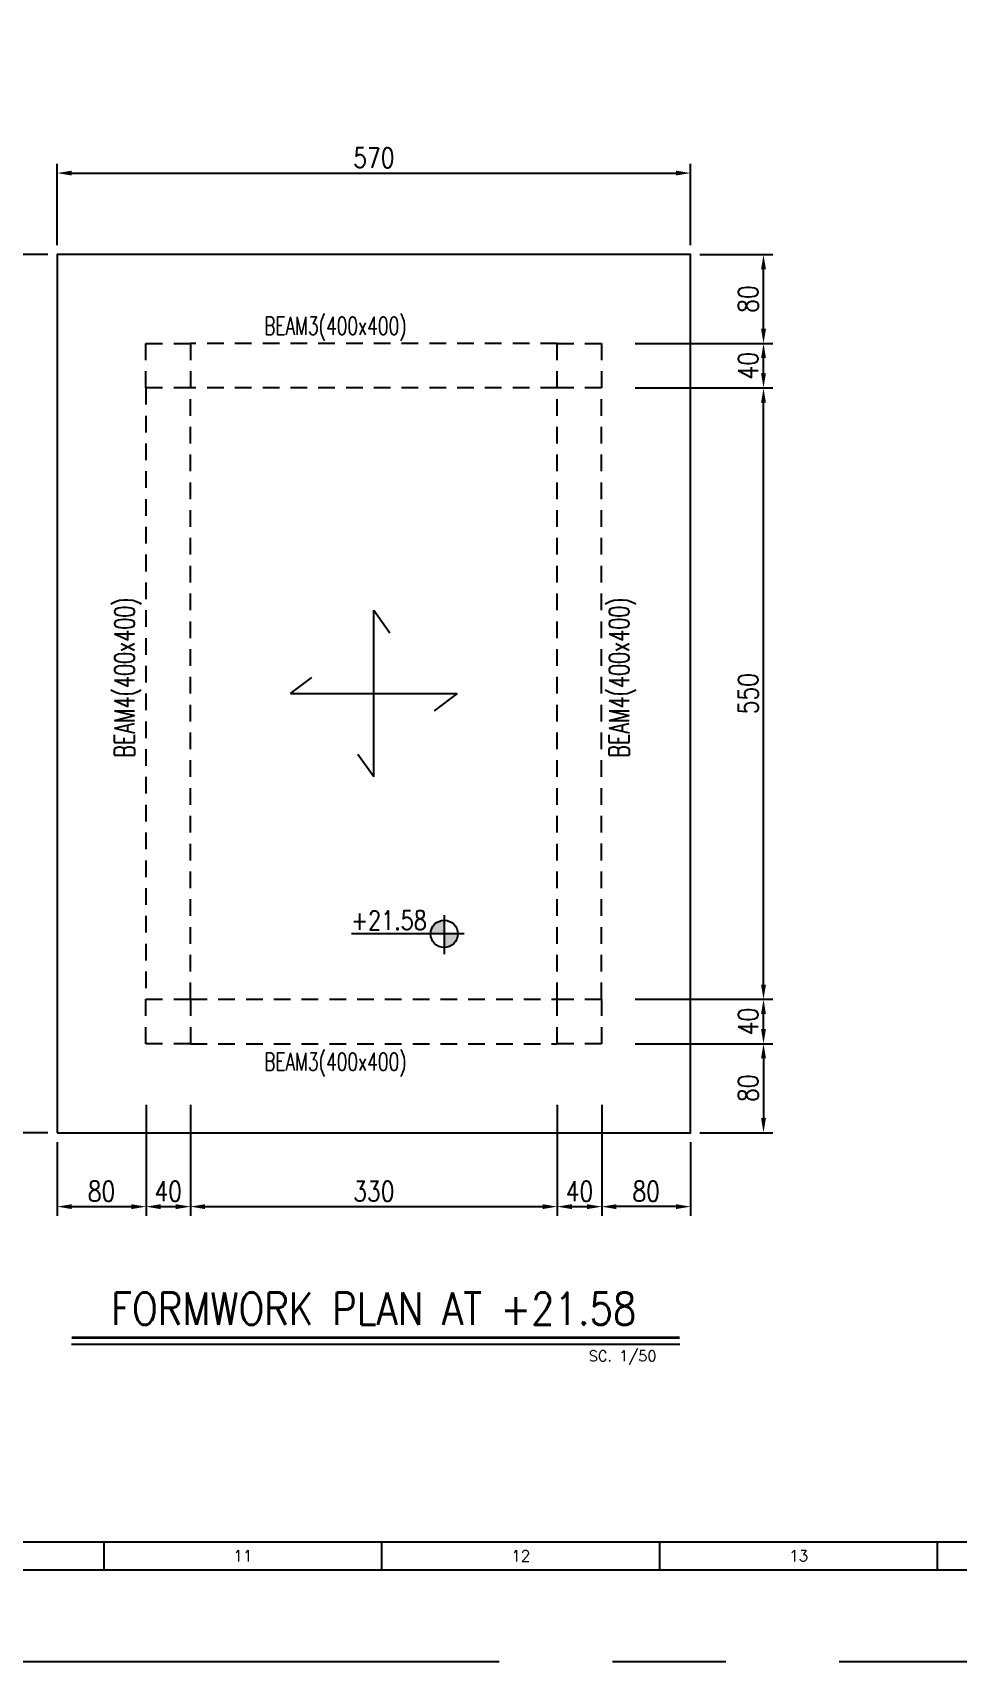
# Model space of a CAD drawing. Extents: x 0 to 9506, y 0 to 789.
# Drawn here: x 9398.67 to 9406.99, y 759.1 to 773.76 of the extents above; entities that cross this region are included whole.
import ezdxf
from ezdxf.enums import TextEntityAlignment as Align

# ---------------------------------------------------------------- set-up
doc = ezdxf.new("R2010")
doc.units = 0
doc.header["$LTSCALE"] = 3
doc.header["$MEASUREMENT"] = 0
doc.linetypes.add('CENTER', pattern=[2, 1.25, -0.25, 0.25, -0.25])
doc.linetypes.add('HIDDEN', pattern=[0.375, 0.25, -0.125])
doc.layers.get('0').update_dxf_attribs({"linetype": 'CONTINUOUS'})
doc.layers.get('DEFPOINTS').update_dxf_attribs({"linetype": 'CONTINUOUS'})
for name, color, linetype in [('1SIGN', 2, 'CONTINUOUS'), ('1TEXT1', 2, 'CONTINUOUS'), ('1WALL', 3, 'CONTINUOUS'), ('2', 2, 'CONTINUOUS'), ('DIM', 7, 'CONTINUOUS'), ('KD', 3, 'CONTINUOUS')]:
    doc.layers.add(name, color=color, linetype=linetype)
doc.styles.add('ROMANS', font='ROMANS.shx', dxfattribs={"width": 0.8})
doc.styles.get("Standard").update_dxf_attribs({"font": 'romans.shx'})
doc.styles.add('TX', font='TXT.shx')
doc.dimstyles.new('100 GHA', dxfattribs={"dimtxt": 0.135, "dimasz": 0.11, "dimexe": 0.06, "dimexo": 0.06, "dimgap": 0.025, "dimtad": 1, "dimdec": 0, "dimlfac": 100, "dimzin": 0, "dimdsep": 46, "dimtxsty": 'ROMANS', "dimcen": 0.5, "dimclrd": 1, "dimclre": 1, "dimclrt": 2, "dimadec": 0, "dimazin": 0, "dimtfac": 1, "dimtdec": 0, "dimtmove": 2, "dimatfit": 3, "dimfxl": 0.15, "dimtolj": 1, "dimtzin": 0, "dimlwd": -1, "dimlwe": -1, "dimarcsym": 0})

# ---------------------------------------------------------------- blocks, each defined once
blk = doc.blocks.new('*D304')
at = {"layer": '1WALL', "color": 1, "transparency": 16777216}
for p, q in [((9399.687, 764.109), (9399.687, 763.109)), ((9400.087, 764.109), (9400.087, 763.109)), ((9399.819, 763.193), (9399.955, 763.193))]:
    blk.add_line(p, q, dxfattribs=at)
for points in [[(9399.819, 763.215), (9399.819, 763.171), (9399.687, 763.193)], [(9399.955, 763.215), (9399.955, 763.171), (9400.087, 763.193)]]:
    blk.add_solid(points, dxfattribs=at)
at = {"layer": 'DEFPOINTS', "color": 0, "transparency": 16777216}
for p in [(9399.687, 764.193), (9400.087, 764.193), (9400.087, 763.193)]:
    blk.add_point(p, dxfattribs=at)
at = {"layer": '1WALL', "color": 2, "transparency": 16777216, "insert": (9399.887, 763.331), "char_height": 0.18, "attachment_point": 5, "style": 'ROMANS'}
blk.add_mtext('\\A1;40', dxfattribs=at)
blk = doc.blocks.new('*D305')
at = {"layer": '1WALL', "color": 1, "transparency": 16777216}
for p, q in [((9400.087, 764.109), (9400.087, 763.109)), ((9403.387, 764.109), (9403.387, 763.109)), ((9400.219, 763.193), (9403.255, 763.193))]:
    blk.add_line(p, q, dxfattribs=at)
for points in [[(9400.219, 763.215), (9400.219, 763.171), (9400.087, 763.193)], [(9403.255, 763.215), (9403.255, 763.171), (9403.387, 763.193)]]:
    blk.add_solid(points, dxfattribs=at)
at = {"layer": 'DEFPOINTS', "color": 0, "transparency": 16777216}
for p in [(9400.087, 764.193), (9403.387, 764.193), (9403.387, 763.193)]:
    blk.add_point(p, dxfattribs=at)
at = {"layer": '1WALL', "color": 2, "transparency": 16777216, "insert": (9401.737, 763.331), "char_height": 0.18, "attachment_point": 5, "style": 'ROMANS'}
blk.add_mtext('\\A1;330', dxfattribs=at)
blk = doc.blocks.new('*D306')
at = {"layer": '1WALL', "color": 1, "transparency": 16777216}
for p, q in [((9403.387, 764.109), (9403.387, 763.109)), ((9403.787, 764.109), (9403.787, 763.109)), ((9403.519, 763.193), (9403.655, 763.193))]:
    blk.add_line(p, q, dxfattribs=at)
for points in [[(9403.519, 763.215), (9403.519, 763.171), (9403.387, 763.193)], [(9403.655, 763.215), (9403.655, 763.171), (9403.787, 763.193)]]:
    blk.add_solid(points, dxfattribs=at)
at = {"layer": 'DEFPOINTS', "color": 0, "transparency": 16777216}
for p in [(9403.387, 764.193), (9403.787, 764.193), (9403.787, 763.193)]:
    blk.add_point(p, dxfattribs=at)
at = {"layer": '1WALL', "color": 2, "transparency": 16777216, "insert": (9403.587, 763.331), "char_height": 0.18, "attachment_point": 5, "style": 'ROMANS'}
blk.add_mtext('\\A1;40', dxfattribs=at)
blk = doc.blocks.new('*D307')
at = {"layer": '1WALL', "color": 1, "transparency": 16777216}
for p, q in [((9404.088, 765.058), (9405.327, 765.058)), ((9405.243, 764.79), (9405.243, 764.926)), ((9404.088, 764.658), (9405.327, 764.658))]:
    blk.add_line(p, q, dxfattribs=at)
for points in [[(9405.221, 764.926), (9405.265, 764.926), (9405.243, 765.058)], [(9405.221, 764.79), (9405.265, 764.79), (9405.243, 764.658)]]:
    blk.add_solid(points, dxfattribs=at)
at = {"layer": 'DEFPOINTS', "color": 0, "transparency": 16777216}
for p in [(9404.004, 765.058), (9405.243, 765.058), (9404.004, 764.658)]:
    blk.add_point(p, dxfattribs=at)
at = {"layer": '1WALL', "color": 2, "transparency": 16777216, "insert": (9405.105, 764.858), "char_height": 0.18, "attachment_point": 5, "rotation": 90, "style": 'ROMANS'}
blk.add_mtext('\\A1;40', dxfattribs=at)
blk = doc.blocks.new('*D308')
at = {"layer": '1WALL', "color": 1, "transparency": 16777216}
for p, q in [((9404.088, 770.558), (9405.327, 770.558)), ((9405.243, 765.19), (9405.243, 770.426)), ((9404.088, 765.058), (9405.327, 765.058))]:
    blk.add_line(p, q, dxfattribs=at)
for points in [[(9405.221, 770.426), (9405.265, 770.426), (9405.243, 770.558)], [(9405.221, 765.19), (9405.265, 765.19), (9405.243, 765.058)]]:
    blk.add_solid(points, dxfattribs=at)
at = {"layer": 'DEFPOINTS', "color": 0, "transparency": 16777216}
for p in [(9404.004, 770.558), (9405.243, 770.558), (9404.004, 765.058)]:
    blk.add_point(p, dxfattribs=at)
at = {"layer": '1WALL', "color": 2, "transparency": 16777216, "insert": (9405.105, 767.808), "char_height": 0.18, "attachment_point": 5, "rotation": 90, "style": 'ROMANS'}
blk.add_mtext('\\A1;550', dxfattribs=at)
blk = doc.blocks.new('*D309')
at = {"layer": '1WALL', "color": 1, "transparency": 16777216}
for p, q in [((9404.088, 770.958), (9405.327, 770.958)), ((9405.243, 770.69), (9405.243, 770.826)), ((9404.088, 770.558), (9405.327, 770.558))]:
    blk.add_line(p, q, dxfattribs=at)
for points in [[(9405.221, 770.826), (9405.265, 770.826), (9405.243, 770.958)], [(9405.221, 770.69), (9405.265, 770.69), (9405.243, 770.558)]]:
    blk.add_solid(points, dxfattribs=at)
at = {"layer": 'DEFPOINTS', "color": 0, "transparency": 16777216}
for p in [(9404.004, 770.958), (9405.243, 770.958), (9404.004, 770.558)]:
    blk.add_point(p, dxfattribs=at)
at = {"layer": '1WALL', "color": 2, "transparency": 16777216, "insert": (9405.105, 770.758), "char_height": 0.18, "attachment_point": 5, "rotation": 90, "style": 'ROMANS'}
blk.add_mtext('\\A1;40', dxfattribs=at)
blk = doc.blocks.new('*D310')
at = {"layer": '1WALL', "color": 1, "transparency": 16777216}
for p, q in [((9399.687, 764.025), (9399.687, 763.109)), ((9398.887, 763.774), (9398.887, 763.109)), ((9399.019, 763.193), (9399.555, 763.193))]:
    blk.add_line(p, q, dxfattribs=at)
for points in [[(9399.019, 763.215), (9399.019, 763.171), (9398.887, 763.193)], [(9399.555, 763.215), (9399.555, 763.171), (9399.687, 763.193)]]:
    blk.add_solid(points, dxfattribs=at)
at = {"layer": 'DEFPOINTS', "color": 0, "transparency": 16777216}
for p in [(9399.687, 764.109), (9398.887, 763.858), (9399.687, 763.193)]:
    blk.add_point(p, dxfattribs=at)
at = {"layer": '1WALL', "color": 2, "transparency": 16777216, "insert": (9399.287, 763.331), "char_height": 0.18, "attachment_point": 5, "style": 'ROMANS'}
blk.add_mtext('\\A1;80', dxfattribs=at)
blk = doc.blocks.new('*D311')
at = {"layer": '1WALL', "color": 1, "transparency": 16777216}
for p, q in [((9403.787, 764.025), (9403.787, 763.109)), ((9404.587, 763.774), (9404.587, 763.109)), ((9404.455, 763.193), (9403.919, 763.193))]:
    blk.add_line(p, q, dxfattribs=at)
for points in [[(9403.919, 763.215), (9403.919, 763.171), (9403.787, 763.193)], [(9404.455, 763.215), (9404.455, 763.171), (9404.587, 763.193)]]:
    blk.add_solid(points, dxfattribs=at)
at = {"layer": 'DEFPOINTS', "color": 0, "transparency": 16777216}
for p in [(9403.787, 764.109), (9404.587, 763.858), (9403.787, 763.193)]:
    blk.add_point(p, dxfattribs=at)
at = {"layer": '1WALL', "color": 2, "transparency": 16777216, "insert": (9404.187, 763.331), "char_height": 0.18, "attachment_point": 5, "style": 'ROMANS'}
blk.add_mtext('\\A1;80', dxfattribs=at)
blk = doc.blocks.new('*D312')
at = {"layer": '1WALL', "color": 1, "transparency": 16777216}
for p, q in [((9404.792, 764.658), (9405.327, 764.658)), ((9405.243, 764.526), (9405.243, 763.99)), ((9404.671, 763.858), (9405.327, 763.858))]:
    blk.add_line(p, q, dxfattribs=at)
for points in [[(9405.221, 764.526), (9405.265, 764.526), (9405.243, 764.658)], [(9405.221, 763.99), (9405.265, 763.99), (9405.243, 763.858)]]:
    blk.add_solid(points, dxfattribs=at)
at = {"layer": 'DEFPOINTS', "color": 0, "transparency": 16777216}
for p in [(9404.708, 764.658), (9404.587, 763.858), (9405.243, 763.858)]:
    blk.add_point(p, dxfattribs=at)
at = {"layer": '1WALL', "color": 2, "transparency": 16777216, "insert": (9405.105, 764.258), "char_height": 0.18, "attachment_point": 5, "rotation": 90, "style": 'ROMANS'}
blk.add_mtext('\\A1;80', dxfattribs=at)
blk = doc.blocks.new('*D313')
at = {"layer": '1WALL', "color": 1, "transparency": 16777216}
for p, q in [((9404.671, 771.758), (9405.327, 771.758)), ((9405.243, 771.09), (9405.243, 771.626)), ((9404.671, 770.958), (9405.327, 770.958))]:
    blk.add_line(p, q, dxfattribs=at)
for points in [[(9405.221, 771.626), (9405.265, 771.626), (9405.243, 771.758)], [(9405.221, 771.09), (9405.265, 771.09), (9405.243, 770.958)]]:
    blk.add_solid(points, dxfattribs=at)
at = {"layer": 'DEFPOINTS', "color": 0, "transparency": 16777216}
for p in [(9404.587, 771.758), (9405.243, 771.758), (9404.587, 770.958)]:
    blk.add_point(p, dxfattribs=at)
at = {"layer": '1WALL', "color": 2, "transparency": 16777216, "insert": (9405.105, 771.358), "char_height": 0.18, "attachment_point": 5, "rotation": 90, "style": 'ROMANS'}
blk.add_mtext('\\A1;80', dxfattribs=at)
blk = doc.blocks.new('*D314')
at = {"layer": '1WALL', "color": 1, "transparency": 16777216}
for p, q in [((9398.887, 771.842), (9398.887, 772.575)), ((9404.587, 771.842), (9404.587, 772.575)), ((9399.019, 772.491), (9404.455, 772.491))]:
    blk.add_line(p, q, dxfattribs=at)
for points in [[(9399.019, 772.513), (9399.019, 772.469), (9398.887, 772.491)], [(9404.455, 772.513), (9404.455, 772.469), (9404.587, 772.491)]]:
    blk.add_solid(points, dxfattribs=at)
at = {"layer": 'DEFPOINTS', "color": 0, "transparency": 16777216}
for p in [(9404.587, 772.491), (9398.887, 771.758), (9404.587, 771.758)]:
    blk.add_point(p, dxfattribs=at)
at = {"layer": '1WALL', "color": 2, "transparency": 16777216, "insert": (9401.737, 772.629), "char_height": 0.18, "attachment_point": 5, "style": 'ROMANS'}
blk.add_mtext('\\A1;570', dxfattribs=at)
blk = doc.blocks.new('*D315')
at = {"layer": '1WALL', "color": 1, "transparency": 16777216}
for p, q in [((9398.803, 771.758), (9398.003, 771.758)), ((9398.087, 771.626), (9398.087, 763.99)), ((9398.803, 763.858), (9398.003, 763.858))]:
    blk.add_line(p, q, dxfattribs=at)
for points in [[(9398.065, 771.626), (9398.109, 771.626), (9398.087, 771.758)], [(9398.065, 763.99), (9398.109, 763.99), (9398.087, 763.858)]]:
    blk.add_solid(points, dxfattribs=at)
at = {"layer": 'DEFPOINTS', "color": 0, "transparency": 16777216}
for p in [(9398.887, 771.758), (9398.087, 763.858), (9398.887, 763.858)]:
    blk.add_point(p, dxfattribs=at)
at = {"layer": '1WALL', "color": 2, "transparency": 16777216, "insert": (9397.949, 767.808), "char_height": 0.18, "attachment_point": 5, "rotation": 90, "style": 'ROMANS'}
blk.add_mtext('\\A1;790', dxfattribs=at)
blk = doc.blocks.new('KD')
at = {"layer": 'KD', "color": 5}
blk.add_line((0.368, -42.056), (58.503, -42.056), dxfattribs=at)
at = {"layer": 'KD', "color": 6}
for p, q in [((36.795, -42.424), (36.795, -42.056)), ((40.474, -42.424), (40.474, -42.056)), ((44.154, -42.424), (44.154, -42.056)), ((47.833, -42.424), (47.833, -42.056))]:
    blk.add_line(p, q, dxfattribs=at)
at = {"layer": 'KD', "color": 3}
blk.add_line((0, -42.424), (58.871, -42.424), dxfattribs=at)
at = {"layer": 'KD', "color": 8, "linetype": 'CENTER', "ltscale": 2}
blk.add_lwpolyline([(-1.472, -43.638), (60.343, -43.638), (60.343, 0), (-1.472, 0)], close=True, dxfattribs=at)
at = {"layer": 'DIM'}
for tag, p in [('--', (55.888, -41.627)), ('--', (56.775, -41.661)), ('1:', (57.553, -41.661))]:
    blk.add_attdef(tag, p, '', height=0.147, dxfattribs=at)
at = {"layer": 'KD', "color": 6, "style": 'TX'}
for s, p in [('11', (38.634, -42.24)), ('12', (42.314, -42.24)), ('13', (45.993, -42.24))]:
    blk.add_text(s, height=0.1472, dxfattribs=at).set_placement(p, align=Align.MIDDLE)

msp = doc.modelspace()

# ---------------------------------------------------------------- hatches: boundary and pattern name
h = msp.add_hatch(color=1)
h.paths.add_polyline_path([(9402.3706, 765.5241, 0.4142136), (9402.4931, 765.6466), (9402.3706, 765.6466)])
h.paths.add_polyline_path([(9402.2481, 765.6466), (9402.3706, 765.6466), (9402.3706, 765.7691, 0.4142136)])

# ---------------------------------------------------------------- linework, layer by layer
at = {"color": 2}
for p, q in [((9402.3706, 765.8159), (9402.3706, 765.4657)), ((9402.5485, 765.6466), (9401.5362, 765.6466))]:
    msp.add_line(p, q, dxfattribs=at)
msp.add_circle((9402.3706, 765.6466), 0.1225, dxfattribs=at)
at = {"layer": '1SIGN', "const_width": 0.0238}
msp.add_lwpolyline([(9399.0176, 762.0143), (9404.4901, 762.0143)], dxfattribs=at)
at = {"layer": '1SIGN'}
msp.add_lwpolyline([(9399.0176, 761.9546), (9404.4901, 761.9546)], dxfattribs=at)
at = {"layer": '1WALL', "color": 2}
for p, q in [((9401.7368, 767.0584), (9401.7368, 768.5584)), ((9401.7368, 768.5584), (9401.882, 768.3549)), ((9400.9868, 767.8084), (9401.178, 767.9525)), ((9400.9868, 767.8084), (9402.4868, 767.8084)), ((9402.4868, 767.8084), (9402.2796, 767.652)), ((9401.7368, 767.0584), (9401.5918, 767.2603))]:
    msp.add_line(p, q, dxfattribs=at)
at = {"layer": '1WALL'}
msp.add_lwpolyline([(9398.8868, 763.8583), (9404.5869, 763.8584), (9404.5868, 771.7584), (9398.8868, 771.7583), (9398.8868, 763.8583)], close=True, dxfattribs=at)
at = {"layer": '2', "linetype": 'HIDDEN', "ltscale": 0.2}
for p, q in [((9403.3868, 770.5584), (9400.0868, 770.5583)), ((9400.0868, 765.0583), (9400.0868, 770.5583)), ((9403.3868, 765.0583), (9403.3868, 770.5584)), ((9400.0868, 765.0583), (9403.3868, 765.0584))]:
    msp.add_line(p, q, dxfattribs=at)
for points in [[(9399.6868, 770.9583), (9400.0868, 770.9583), (9400.0868, 770.5583), (9399.6868, 770.5583), (9399.6868, 770.9583)], [(9403.3868, 770.9584), (9400.0868, 770.9583)], [(9403.3868, 770.9584), (9403.7868, 770.9584), (9403.7868, 770.5584), (9403.3868, 770.5584), (9403.3868, 770.9584)], [(9399.6868, 770.5583), (9399.6868, 765.0583)], [(9403.7868, 765.0584), (9403.7868, 770.5584)], [(9399.6868, 765.0583), (9400.0868, 765.0583), (9400.0868, 764.6583), (9399.6868, 764.6583), (9399.6868, 765.0583)], [(9403.3868, 765.0584), (9403.7868, 765.0584), (9403.7868, 764.6584), (9403.3868, 764.6584), (9403.3868, 765.0584)], [(9400.0868, 764.6583), (9403.3868, 764.6584)]]:
    msp.add_lwpolyline(points, dxfattribs=at)

# ---------------------------------------------------------------- block references
at = {"layer": 'DIM', "xscale": 0.6794467363194333, "yscale": 0.6794467363194333, "zscale": 0.6794467363194333}
msp.add_blockref('KD', (9374.3093, 788.7518), dxfattribs=at)

# ---------------------------------------------------------------- texts
at = {"color": 4, "style": 'ROMANS', "width": 0.85}
msp.add_text('FORMWORK PLAN AT +21.58', height=0.289, dxfattribs=at).set_placement((9401.7355, 762.2751), align=Align.MIDDLE)
at = {"layer": '1TEXT1', "style": 'ROMANS'}
msp.add_text('SC. 1/50', height=0.09537, dxfattribs=at).set_placement((9403.671, 761.8023))
at = {"layer": '1WALL', "color": 3, "style": 'ROMANS', "width": 0.7}
for p in [(9400.7508, 771.0366), (9400.7508, 764.4167)]:
    msp.add_text('BEAM3(400x400)', height=0.16, dxfattribs=at).set_placement(p)
for p in [(9399.5848, 767.2329), (9404.0332, 767.2329)]:
    msp.add_text('BEAM4(400x400)', height=0.18, rotation=90, dxfattribs=at).set_placement(p)
at = {"layer": '1WALL', "color": 2, "insert": (9401.8731, 765.7693), "char_height": 0.171, "attachment_point": 5, "style": 'ROMANS'}
msp.add_mtext('+21.58', dxfattribs=at)

# ---------------------------------------------------------------- dimensions: what is measured, and where the dimension line sits
at = {"layer": '1WALL'}
for base, p1, p2, picture, middle in [((9404.5868, 772.4907), (9398.8868, 771.7583), (9404.5868, 771.7584), '*D314', (9401.7368, 772.6287)), ((9400.0868, 763.193), (9399.6868, 764.1929), (9400.0868, 764.1929), '*D304', (9399.8869, 763.331)), ((9403.3868, 763.193), (9400.0868, 764.1929), (9403.3868, 764.193), '*D305', (9401.7369, 763.331)), ((9403.7868, 763.193), (9403.3868, 764.193), (9403.7868, 764.193), '*D306', (9403.5869, 763.331)), ((9399.6868, 763.193), (9398.8868, 763.8583), (9399.6868, 764.1089), '*D310', (9399.2868, 763.331))]:
    dim = msp.add_linear_dim(base=base, p1=p1, p2=p2, dimstyle='100 GHA', override={"dimscale": 1.2, "dimtxt": 0.15, "dimexe": 0.07, "dimexo": 0.07, "dimgap": 0.04, "dimzin": 12, "dimadec": 1, "dimazin": 3, "dimfxl": 0.5}, dxfattribs=at)
    dim.commit()
    dim.dimension.update_dxf_attribs({"geometry": picture, "text_midpoint": middle})
for base, p1, p2, angle, picture, middle in [((9398.0869, 763.8583), (9398.8868, 771.7583), (9398.8868, 763.8583), 90, '*D315', (9397.9489, 767.8083)), ((9405.2428, 771.7584), (9404.5868, 770.9584), (9404.5868, 771.7584), 90, '*D313', (9405.1048, 771.3584)), ((9405.2428, 770.9584), (9404.0043, 770.5584), (9404.0043, 770.9584), 90, '*D309', (9405.1048, 770.7584)), ((9405.2428, 770.5584), (9404.0043, 765.0584), (9404.0043, 770.5584), 90, '*D308', (9405.1048, 767.8084)), ((9405.2428, 765.0584), (9404.0043, 764.6584), (9404.0043, 765.0584), 90, '*D307', (9405.1048, 764.8584)), ((9405.2428, 763.8584), (9404.7076, 764.6584), (9404.5869, 763.8584), 90, '*D312', (9405.1048, 764.2584)), ((9403.7868, 763.193), (9404.5869, 763.8583), (9403.7868, 764.1089), 180, '*D311', (9404.1869, 763.331))]:
    dim = msp.add_linear_dim(base=base, p1=p1, p2=p2, angle=angle, dimstyle='100 GHA', override={"dimscale": 1.2, "dimtxt": 0.15, "dimexe": 0.07, "dimexo": 0.07, "dimgap": 0.04, "dimzin": 12, "dimadec": 1, "dimazin": 3, "dimfxl": 0.5}, dxfattribs=at)
    dim.commit()
    dim.dimension.update_dxf_attribs({"geometry": picture, "text_midpoint": middle})

doc.saveas('drawing.dxf')
